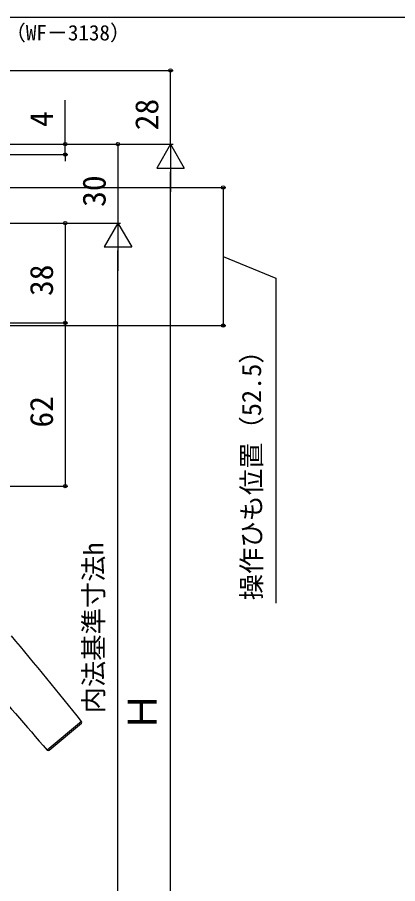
# Model space of a CAD drawing. Units: millimetres, scale not verified. Extents: x -525 to 525, y -783 to 777.
# Drawn here: x -57.2 to 87.3, y 186.2 to 515.6 of the extents above; entities that cross this region are included whole.
import ezdxf
from ezdxf.enums import TextEntityAlignment as Align

# ---------------------------------------------------------------- set-up
doc = ezdxf.new("R2010")
doc.units = ezdxf.units.MM
doc.header["$LTSCALE"] = 4
doc.layers.add('0-5_YKK_13', color=4, linetype='Continuous')
doc.layers.add('0-7_YKK_D', color=6, linetype='Continuous')
doc.styles.add('ＭＳ ゴシック', font='')
doc.styles.get('ＭＳ ゴシック').set_extended_font_data('MS Gothic')

msp = doc.modelspace()

# ---------------------------------------------------------------- linework, layer by layer
at = {"layer": '0-5_YKK_13'}
for p, q in [((-32.776, 247.958), (-45.816, 237.016)), ((-45.12, 236.963), (-32.845, 247.263))]:
    msp.add_line(p, q, dxfattribs=at)
for centre, radius, start, end in [((-1443.266, -880.741), 1806.5, 38.66742, 40), ((1310.664, 1430.081), 1806.5, 220.16582, 221.33258), ((-33.167, 247.646), 0.5, 310, 38.66742), ((-45.441, 237.346), 0.5, 221.33258, 310)]:
    msp.add_arc(centre, radius, start, end, dxfattribs=at)
at = {"layer": '0-7_YKK_D'}
for p, q in [((-290.7, 495.4), (2, 495.4)), ((1, 467.4), (1, 495.4)), ((-39, 467.4), (-39, 484.068)), ((-225.25, 467.4), (2, 467.4)), ((-225.25, 467.4), (2, 467.4)), ((-224, 467.4), (-18, 467.4)), ((-223, 467.4), (-38, 467.4)), ((-39, 463.4), (-39, 467.4)), ((-19, 467.4), (-19, 437.4)), ((1, 467.4), (-4.25, 458.307)), ((1, 467.4), (6.25, 458.307)), ((1, 467.4), (1, 449.213)), ((-224.5, 463.4), (-38, 463.4)), ((-39, 463.4), (-39, 460.85)), ((-4.25, 458.307), (6.25, 458.307)), ((1, 47.911), (1, 456.9)), ((-159.5, 450.9), (22, 450.9)), ((21, 450.9), (21, 398.4)), ((-238.9, 437.4), (-18, 437.4)), ((-212, 437.4), (-38, 437.4)), ((-211, 437.4), (-18, 437.4)), ((-39, 437.4), (-39, 399.4)), ((-19, 437.4), (-24.25, 428.307)), ((-19, 437.4), (-13.75, 428.307)), ((-19, 437.4), (-19, 419.213)), ((-24.25, 428.307), (-13.75, 428.307)), ((-19, 47.911), (-19, 426.9)), ((-239.5, 399.4), (-38, 399.4)), ((-239.5, 399.4), (-38, 399.4)), ((-39, 399.4), (-39, 337.399)), ((-166, 398.4), (22, 398.4)), ((-254, 337.399), (-38, 337.399))]:
    msp.add_line(p, q, dxfattribs=at)
for points in [[(-230.45, 454.196), (-228.054, 455.068), (-61.767, 515.592), (129.863, 515.592)], [(21, 424.65), (41, 416.487), (41, 292.828)]]:
    msp.add_lwpolyline(points, dxfattribs=at)
for centre in [(1, 495.4), (-39, 467.4), (-19, 467.4), (-39, 463.4), (21, 450.9), (-39, 437.4), (-39, 399.4), (-39, 399.4), (21, 398.4), (-39, 337.399)]:
    msp.add_circle(centre, 0.637, dxfattribs=at)

# ---------------------------------------------------------------- texts
at = {"layer": '0-7_YKK_D', "style": 'ＭＳ ゴシック'}
msp.add_text('（WF－3138）', height=5.865, dxfattribs=at).set_placement((-61.954, 505.047), align=Align.BOTTOM_LEFT)
for s, height, p in [('28', 8.798, (-1, 472.639)), ('4', 8.798, (-41, 473.886)), ('30', 8.798, (-21, 443.536)), ('38', 8.798, (-41, 409.639)), ('操作ひも位置（52.5）', 7.331, (37.636, 293.975)), ('62', 8.798, (-41, 359.638)), ('内法基準寸法h', 7.331, (-22.364, 250.985)), ('Ｈ', 11, (-1, 244.053))]:
    msp.add_text(s, height=height, rotation=90, dxfattribs=at).set_placement(p, align=Align.BOTTOM_LEFT)

doc.saveas('drawing.dxf')
